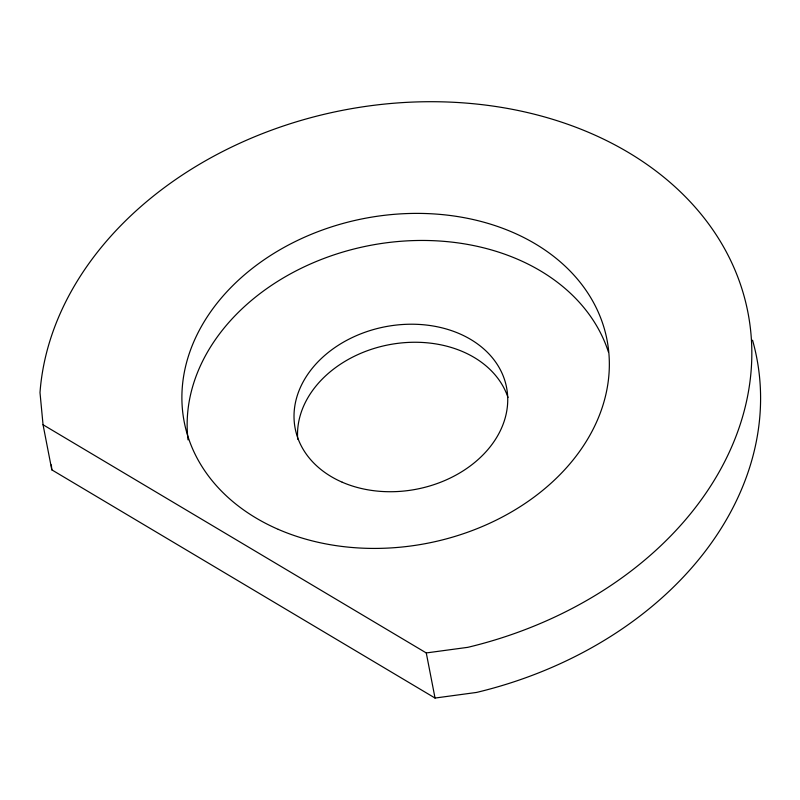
<?xml version="1.0" encoding="UTF-8"?>
<svg xmlns="http://www.w3.org/2000/svg" width="800" height="800" viewBox="0 0 800 800"><rect width="100%" height="100%" fill="white"/><g stroke="black" fill="none" stroke-linecap="round" stroke-linejoin="round"><path stroke-width="1.2" d="M43.05 424.75L426.27 652.94L467.81 647.33A358.9 275.73 -11 0 0 749.4 320.96A358.9 275.73 -11 0 0 385.09 104.03A358.9 275.73 -11 0 0 40 392.59L43.05 424.75L51.81 469.85L435.04 698.05L476.58 692.43A358.9 275.73 -11 0 0 752.55 340.19M426.27 652.94L435.04 698.05M51.34 464.91L51.81 469.85M297.7 439.2A107.67 82.72 -11 0 1 388.1 344.91A107.67 82.72 -11 0 1 507.99 397.52M188.05 439.86A215.34 165.44 -11 0 1 365.43 246.35A215.34 165.44 -11 0 1 608.41 351.98M278.26 529.36A215.34 165.44 -11 0 0 608.99 373.9A215.34 165.44 -11 0 0 299.61 239.46A215.34 165.44 -11 0 0 278.26 529.36M342.2 482.2A107.67 82.72 -11 0 0 507.56 404.46A107.67 82.72 -11 0 0 352.87 337.25A107.67 82.72 -11 0 0 342.2 482.2"/></g></svg>
